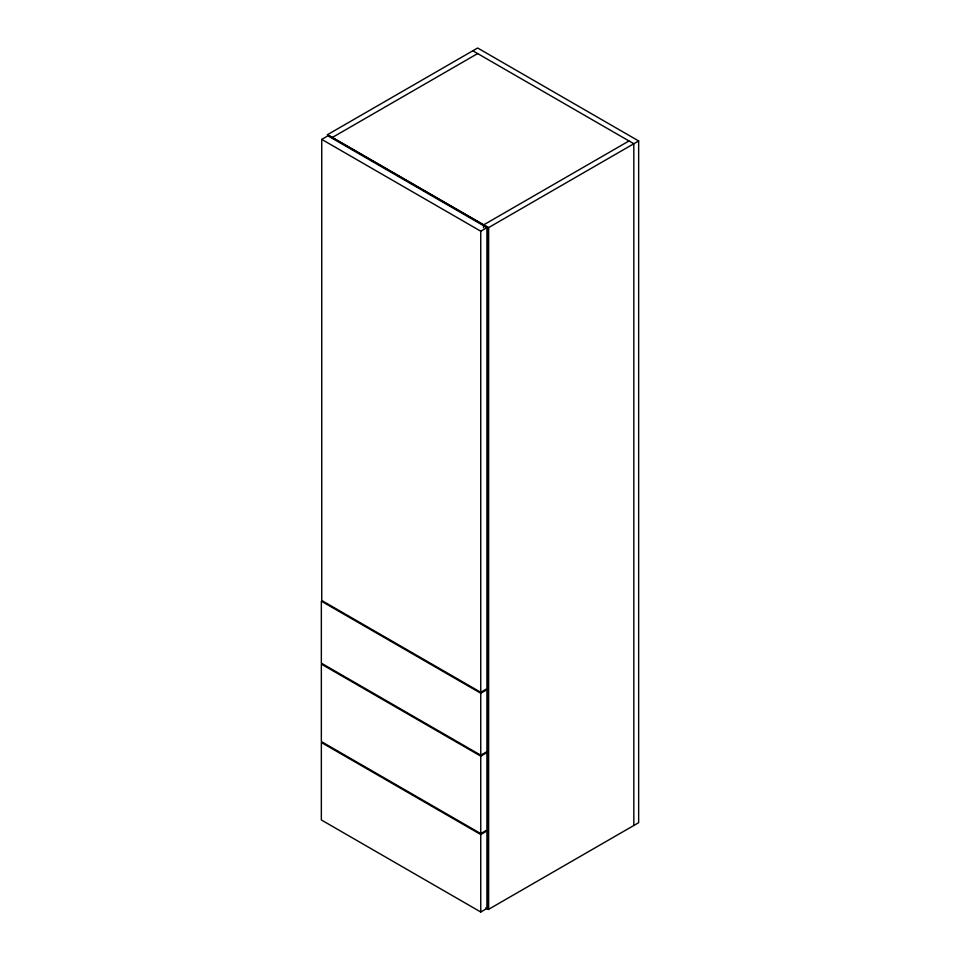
<?xml version="1.0" encoding="UTF-8"?>
<svg xmlns="http://www.w3.org/2000/svg" width="960" height="960" viewBox="0 0 960 960"><rect width="100%" height="100%" fill="white"/><g stroke="black" fill="none" stroke-linecap="round" stroke-linejoin="round"><path stroke-width="1.44" d="M321.744 139.392L327.924 135.828L486.924 227.628L486.924 688.728L480.756 692.292L321.744 600.492L321.744 139.392L480.756 231.192L486.924 227.628M332.184 137.556L477.636 53.58M483.54 224.94L628.992 140.964M638.652 140.964L477.636 48L327.36 134.76L488.376 227.724L638.652 140.964L638.652 822.696L488.376 909.456L485.952 908.064M480.756 693.228L486.924 689.664L486.924 751.644L480.756 755.196L321.348 663.168L321.348 601.188L480.756 693.228L480.756 755.196M480.756 756.132L486.924 752.568L486.924 830.04L480.756 833.604L321.348 741.564L321.348 664.104L480.756 756.132L480.756 833.604M480.756 834.528L486.924 830.964L486.924 908.436L480.756 912L321.348 819.972L321.348 742.5L480.756 834.528L480.756 912M472.812 50.784L633.828 143.748L633.828 825.48M327.516 134.676L488.532 227.628L488.532 909.372L486.12 907.968M488.376 227.724L488.376 909.456M483.708 224.844L483.54 227.724M480.756 231.192L480.756 692.292"/></g></svg>
